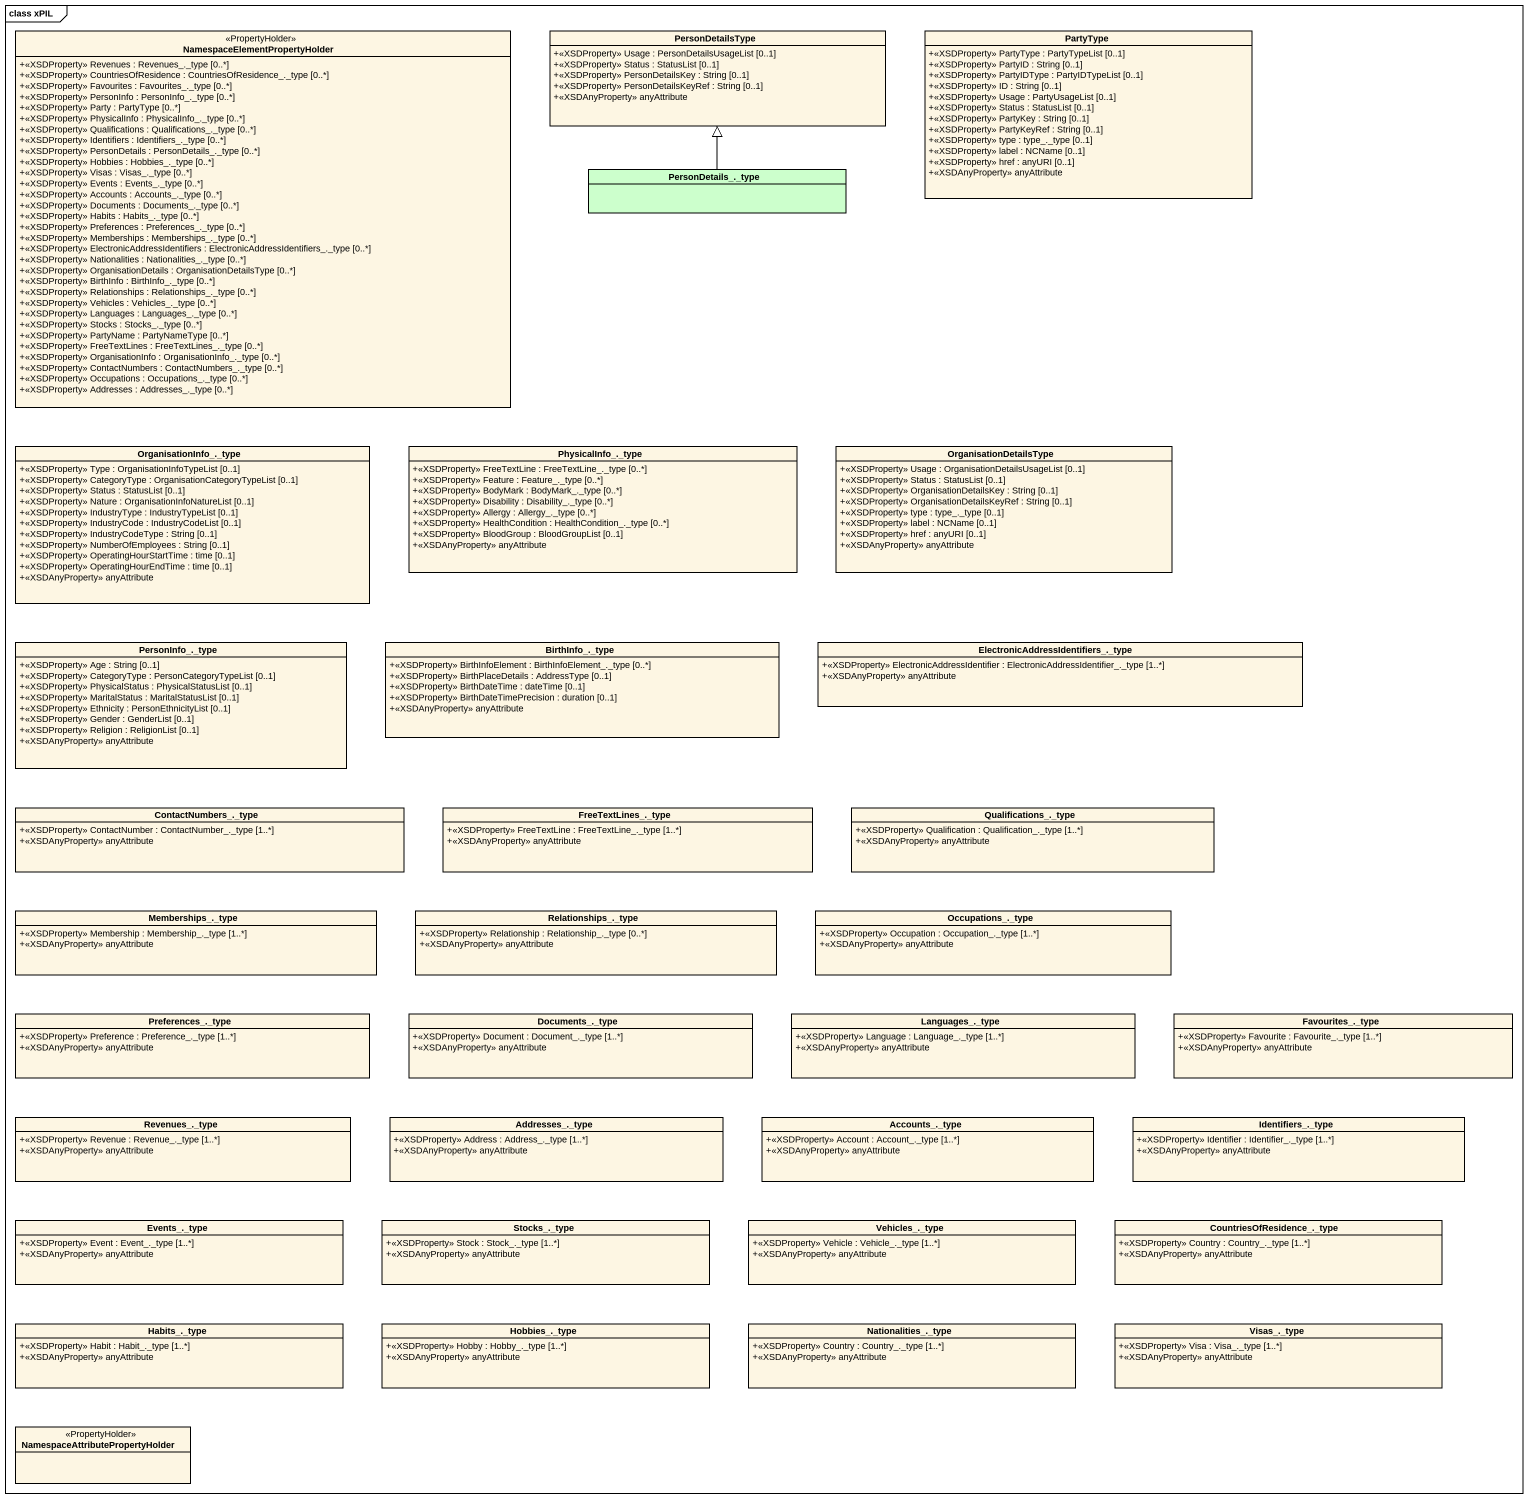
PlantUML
@startuml
mainframe class xPIL
hide circle
hide empty members
skinparam classAttributeIconSize 0
class "NamespaceElementPropertyHolder" as NamespaceElementPropertyHold <<PropertyHolder>> {
  +<<XSDProperty>> Revenues : Revenues_._type [0..*]
  +<<XSDProperty>> CountriesOfResidence : CountriesOfResidence_._type [0..*]
  +<<XSDProperty>> Favourites : Favourites_._type [0..*]
  +<<XSDProperty>> PersonInfo : PersonInfo_._type [0..*]
  +<<XSDProperty>> Party : PartyType [0..*]
  +<<XSDProperty>> PhysicalInfo : PhysicalInfo_._type [0..*]
  +<<XSDProperty>> Qualifications : Qualifications_._type [0..*]
  +<<XSDProperty>> Identifiers : Identifiers_._type [0..*]
  +<<XSDProperty>> PersonDetails : PersonDetails_._type [0..*]
  +<<XSDProperty>> Hobbies : Hobbies_._type [0..*]
  +<<XSDProperty>> Visas : Visas_._type [0..*]
  +<<XSDProperty>> Events : Events_._type [0..*]
  +<<XSDProperty>> Accounts : Accounts_._type [0..*]
  +<<XSDProperty>> Documents : Documents_._type [0..*]
  +<<XSDProperty>> Habits : Habits_._type [0..*]
  +<<XSDProperty>> Preferences : Preferences_._type [0..*]
  +<<XSDProperty>> Memberships : Memberships_._type [0..*]
  +<<XSDProperty>> ElectronicAddressIdentifiers : ElectronicAddressIdentifiers_._type [0..*]
  +<<XSDProperty>> Nationalities : Nationalities_._type [0..*]
  +<<XSDProperty>> OrganisationDetails : OrganisationDetailsType [0..*]
  +<<XSDProperty>> BirthInfo : BirthInfo_._type [0..*]
  +<<XSDProperty>> Relationships : Relationships_._type [0..*]
  +<<XSDProperty>> Vehicles : Vehicles_._type [0..*]
  +<<XSDProperty>> Languages : Languages_._type [0..*]
  +<<XSDProperty>> Stocks : Stocks_._type [0..*]
  +<<XSDProperty>> PartyName : PartyNameType [0..*]
  +<<XSDProperty>> FreeTextLines : FreeTextLines_._type [0..*]
  +<<XSDProperty>> OrganisationInfo : OrganisationInfo_._type [0..*]
  +<<XSDProperty>> ContactNumbers : ContactNumbers_._type [0..*]
  +<<XSDProperty>> Occupations : Occupations_._type [0..*]
  +<<XSDProperty>> Addresses : Addresses_._type [0..*]
}
class PersonDetailsType {
  +<<XSDProperty>> Usage : PersonDetailsUsageList [0..1]
  +<<XSDProperty>> Status : StatusList [0..1]
  +<<XSDProperty>> PersonDetailsKey : String [0..1]
  +<<XSDProperty>> PersonDetailsKeyRef : String [0..1]
  +<<XSDAnyProperty>> anyAttribute
}
class PartyType {
  +<<XSDProperty>> PartyType : PartyTypeList [0..1]
  +<<XSDProperty>> PartyID : String [0..1]
  +<<XSDProperty>> PartyIDType : PartyIDTypeList [0..1]
  +<<XSDProperty>> ID : String [0..1]
  +<<XSDProperty>> Usage : PartyUsageList [0..1]
  +<<XSDProperty>> Status : StatusList [0..1]
  +<<XSDProperty>> PartyKey : String [0..1]
  +<<XSDProperty>> PartyKeyRef : String [0..1]
  +<<XSDProperty>> type : type_._type [0..1]
  +<<XSDProperty>> label : NCName [0..1]
  +<<XSDProperty>> href : anyURI [0..1]
  +<<XSDAnyProperty>> anyAttribute
}
class "PersonDetails_._type" as PersonDetails_type #CCFFCC
class "OrganisationInfo_._type" as OrganisationInfo_type {
  +<<XSDProperty>> Type : OrganisationInfoTypeList [0..1]
  +<<XSDProperty>> CategoryType : OrganisationCategoryTypeList [0..1]
  +<<XSDProperty>> Status : StatusList [0..1]
  +<<XSDProperty>> Nature : OrganisationInfoNatureList [0..1]
  +<<XSDProperty>> IndustryType : IndustryTypeList [0..1]
  +<<XSDProperty>> IndustryCode : IndustryCodeList [0..1]
  +<<XSDProperty>> IndustryCodeType : String [0..1]
  +<<XSDProperty>> NumberOfEmployees : String [0..1]
  +<<XSDProperty>> OperatingHourStartTime : time [0..1]
  +<<XSDProperty>> OperatingHourEndTime : time [0..1]
  +<<XSDAnyProperty>> anyAttribute
}
class "PhysicalInfo_._type" as PhysicalInfo_type {
  +<<XSDProperty>> FreeTextLine : FreeTextLine_._type [0..*]
  +<<XSDProperty>> Feature : Feature_._type [0..*]
  +<<XSDProperty>> BodyMark : BodyMark_._type [0..*]
  +<<XSDProperty>> Disability : Disability_._type [0..*]
  +<<XSDProperty>> Allergy : Allergy_._type [0..*]
  +<<XSDProperty>> HealthCondition : HealthCondition_._type [0..*]
  +<<XSDProperty>> BloodGroup : BloodGroupList [0..1]
  +<<XSDAnyProperty>> anyAttribute
}
class OrganisationDetailsType {
  +<<XSDProperty>> Usage : OrganisationDetailsUsageList [0..1]
  +<<XSDProperty>> Status : StatusList [0..1]
  +<<XSDProperty>> OrganisationDetailsKey : String [0..1]
  +<<XSDProperty>> OrganisationDetailsKeyRef : String [0..1]
  +<<XSDProperty>> type : type_._type [0..1]
  +<<XSDProperty>> label : NCName [0..1]
  +<<XSDProperty>> href : anyURI [0..1]
  +<<XSDAnyProperty>> anyAttribute
}
class "PersonInfo_._type" as PersonInfo_type {
  +<<XSDProperty>> Age : String [0..1]
  +<<XSDProperty>> CategoryType : PersonCategoryTypeList [0..1]
  +<<XSDProperty>> PhysicalStatus : PhysicalStatusList [0..1]
  +<<XSDProperty>> MaritalStatus : MaritalStatusList [0..1]
  +<<XSDProperty>> Ethnicity : PersonEthnicityList [0..1]
  +<<XSDProperty>> Gender : GenderList [0..1]
  +<<XSDProperty>> Religion : ReligionList [0..1]
  +<<XSDAnyProperty>> anyAttribute
}
class "BirthInfo_._type" as BirthInfo_type {
  +<<XSDProperty>> BirthInfoElement : BirthInfoElement_._type [0..*]
  +<<XSDProperty>> BirthPlaceDetails : AddressType [0..1]
  +<<XSDProperty>> BirthDateTime : dateTime [0..1]
  +<<XSDProperty>> BirthDateTimePrecision : duration [0..1]
  +<<XSDAnyProperty>> anyAttribute
}
class "ElectronicAddressIdentifiers_._type" as ElectronicAddressIdentifiers {
  +<<XSDProperty>> ElectronicAddressIdentifier : ElectronicAddressIdentifier_._type [1..*]
  +<<XSDAnyProperty>> anyAttribute
}
class "ContactNumbers_._type" as ContactNumbers_type {
  +<<XSDProperty>> ContactNumber : ContactNumber_._type [1..*]
  +<<XSDAnyProperty>> anyAttribute
}
class "FreeTextLines_._type" as FreeTextLines_type {
  +<<XSDProperty>> FreeTextLine : FreeTextLine_._type [1..*]
  +<<XSDAnyProperty>> anyAttribute
}
class "Qualifications_._type" as Qualifications_type {
  +<<XSDProperty>> Qualification : Qualification_._type [1..*]
  +<<XSDAnyProperty>> anyAttribute
}
class "Memberships_._type" as Memberships_type {
  +<<XSDProperty>> Membership : Membership_._type [1..*]
  +<<XSDAnyProperty>> anyAttribute
}
class "Relationships_._type" as Relationships_type {
  +<<XSDProperty>> Relationship : Relationship_._type [0..*]
  +<<XSDAnyProperty>> anyAttribute
}
class "Occupations_._type" as Occupations_type {
  +<<XSDProperty>> Occupation : Occupation_._type [1..*]
  +<<XSDAnyProperty>> anyAttribute
}
class "Preferences_._type" as Preferences_type {
  +<<XSDProperty>> Preference : Preference_._type [1..*]
  +<<XSDAnyProperty>> anyAttribute
}
class "Documents_._type" as Documents_type {
  +<<XSDProperty>> Document : Document_._type [1..*]
  +<<XSDAnyProperty>> anyAttribute
}
class "Languages_._type" as Languages_type {
  +<<XSDProperty>> Language : Language_._type [1..*]
  +<<XSDAnyProperty>> anyAttribute
}
class "Favourites_._type" as Favourites_type {
  +<<XSDProperty>> Favourite : Favourite_._type [1..*]
  +<<XSDAnyProperty>> anyAttribute
}
class "Revenues_._type" as Revenues_type {
  +<<XSDProperty>> Revenue : Revenue_._type [1..*]
  +<<XSDAnyProperty>> anyAttribute
}
class "Addresses_._type" as Addresses_type {
  +<<XSDProperty>> Address : Address_._type [1..*]
  +<<XSDAnyProperty>> anyAttribute
}
class "Accounts_._type" as Accounts_type {
  +<<XSDProperty>> Account : Account_._type [1..*]
  +<<XSDAnyProperty>> anyAttribute
}
class "Identifiers_._type" as Identifiers_type {
  +<<XSDProperty>> Identifier : Identifier_._type [1..*]
  +<<XSDAnyProperty>> anyAttribute
}
class "Events_._type" as Events_type {
  +<<XSDProperty>> Event : Event_._type [1..*]
  +<<XSDAnyProperty>> anyAttribute
}
class "Stocks_._type" as Stocks_type {
  +<<XSDProperty>> Stock : Stock_._type [1..*]
  +<<XSDAnyProperty>> anyAttribute
}
class "Vehicles_._type" as Vehicles_type {
  +<<XSDProperty>> Vehicle : Vehicle_._type [1..*]
  +<<XSDAnyProperty>> anyAttribute
}
class "CountriesOfResidence_._type" as CountriesOfResidence_type {
  +<<XSDProperty>> Country : Country_._type [1..*]
  +<<XSDAnyProperty>> anyAttribute
}
class "Habits_._type" as Habits_type {
  +<<XSDProperty>> Habit : Habit_._type [1..*]
  +<<XSDAnyProperty>> anyAttribute
}
class "Hobbies_._type" as Hobbies_type {
  +<<XSDProperty>> Hobby : Hobby_._type [1..*]
  +<<XSDAnyProperty>> anyAttribute
}
class "Nationalities_._type" as Nationalities_type {
  +<<XSDProperty>> Country : Country_._type [1..*]
  +<<XSDAnyProperty>> anyAttribute
}
class "Visas_._type" as Visas_type {
  +<<XSDProperty>> Visa : Visa_._type [1..*]
  +<<XSDAnyProperty>> anyAttribute
}
class "NamespaceAttributePropertyHolder" as NamespaceAttributePropertyHo <<PropertyHolder>>
PersonDetails_type -up-|> PersonDetailsType
@enduml
